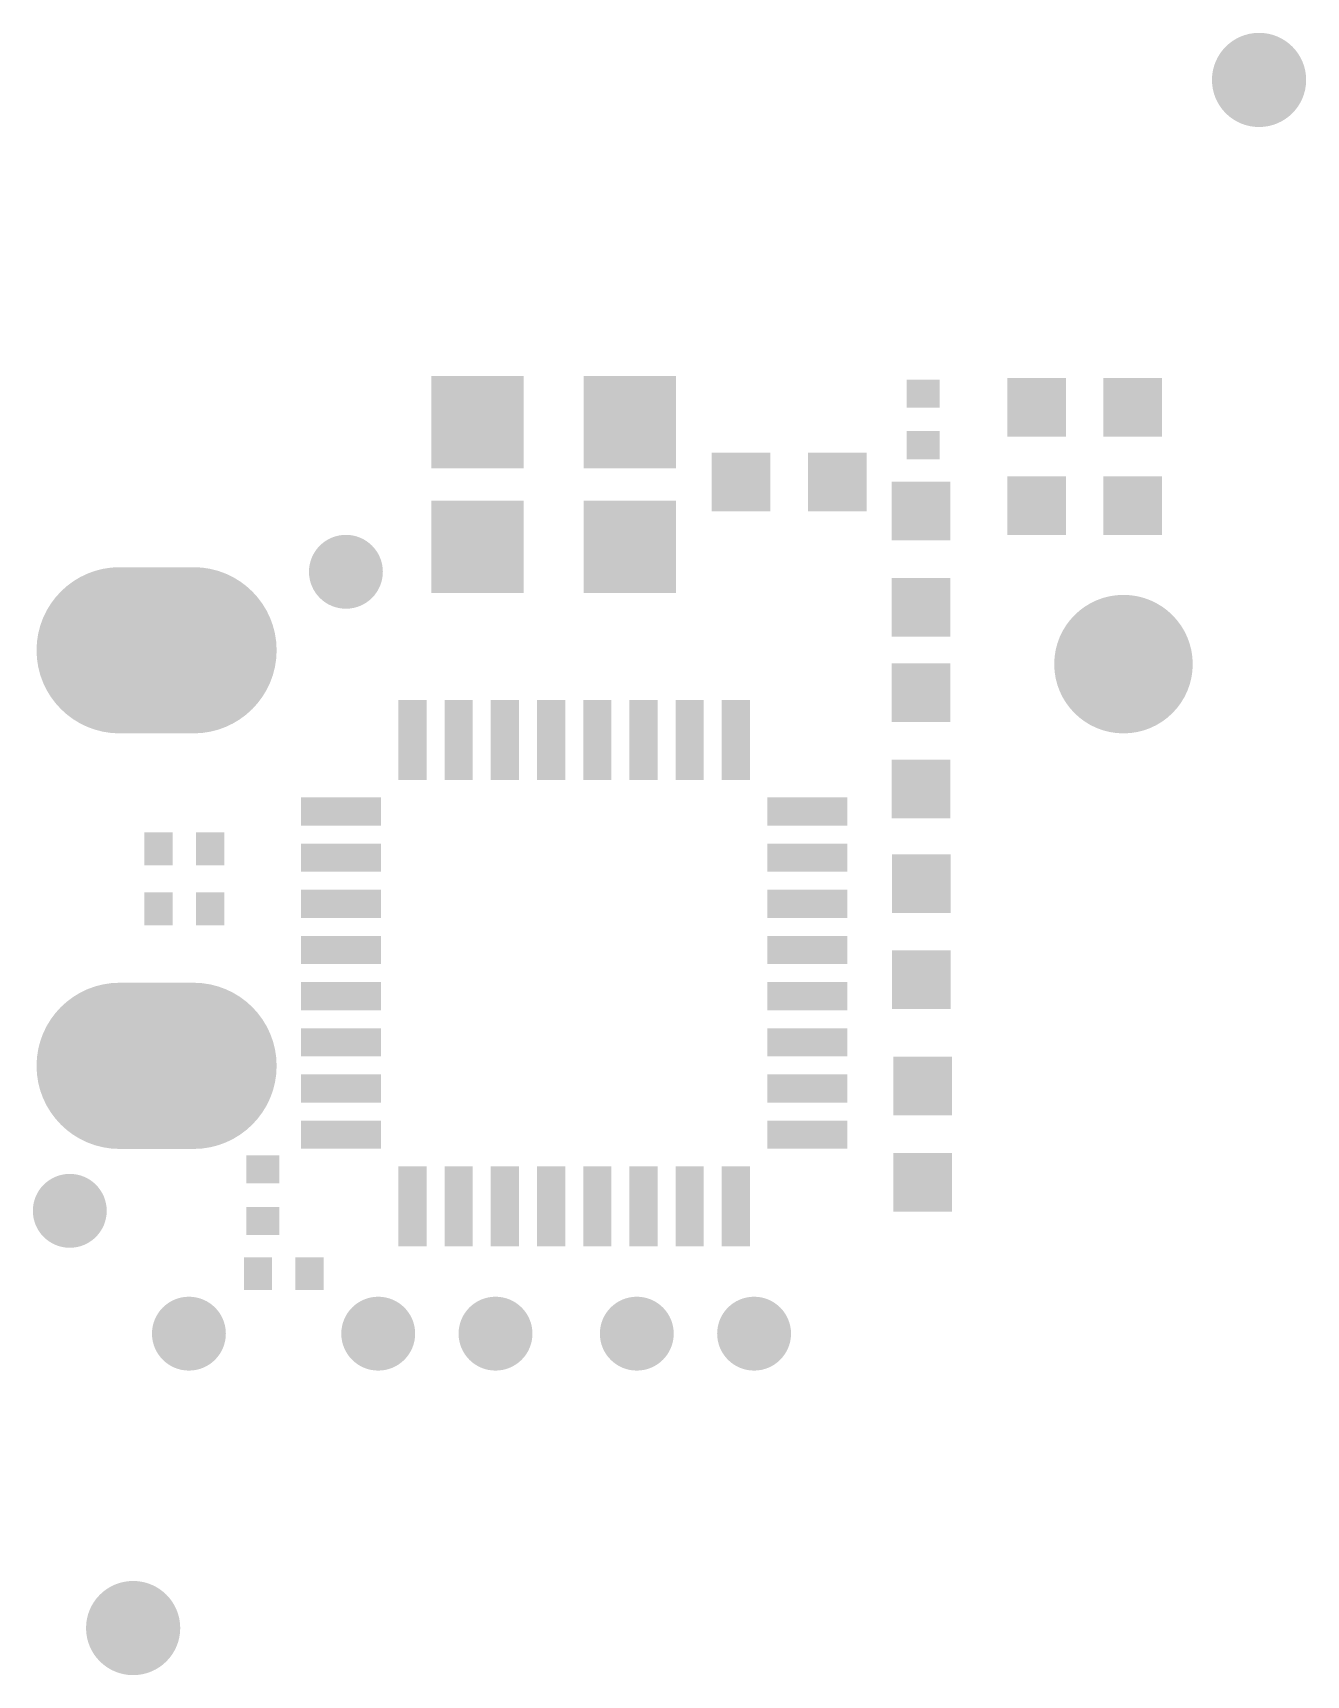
# Model space of a CAD drawing. Extents: x -1.3 to 12.4, y -6.1 to 11.7.
import ezdxf

# ---------------------------------------------------------------- set-up
doc = ezdxf.new("R2010")
doc.units = 0
doc.layers.add('PIN_TOP', color=240, linetype='CONTINUOUS')

msp = doc.modelspace()

# ---------------------------------------------------------------- hatches: boundary and pattern name
at = {"layer": 'PIN_TOP'}
for points in [[(12.448, 11.176, 1), (11.428, 11.176, 1)], [(2.9734, 7.9716), (3.9734, 7.9716), (3.9734, 6.9716), (2.9734, 6.9716)], [(4.6234, 7.9716), (5.6234, 7.9716), (5.6234, 6.9716), (4.6234, 6.9716)], [(8.1222, 7.9318), (8.4778, 7.9318), (8.4778, 7.627), (8.1222, 7.627)], [(9.2118, 7.9475), (9.8468, 7.9475), (9.8468, 7.3125), (9.2118, 7.3125)], [(10.2532, 7.9475), (10.8882, 7.9475), (10.8882, 7.3125), (10.2532, 7.3125)], [(8.1222, 7.373), (8.4778, 7.373), (8.4778, 7.0682), (8.1222, 7.0682)], [(6.0118, 7.1381), (6.6468, 7.1381), (6.6468, 6.5031), (6.0118, 6.5031)], [(7.0532, 7.1381), (7.6882, 7.1381), (7.6882, 6.5031), (7.0532, 6.5031)], [(7.9593, 6.8252), (8.5943, 6.8252), (8.5943, 6.1902), (7.9593, 6.1902)], [(9.2118, 6.8841), (9.8468, 6.8841), (9.8468, 6.2491), (9.2118, 6.2491)], [(10.2532, 6.8841), (10.8882, 6.8841), (10.8882, 6.2491), (10.2532, 6.2491)], [(2.9734, 6.6216), (3.9734, 6.6216), (3.9734, 5.6216), (2.9734, 5.6216)], [(4.6234, 6.6216), (5.6234, 6.6216), (5.6234, 5.6216), (4.6234, 5.6216)], [(2.45, 5.85, 1), (1.65, 5.85, 1)], [(0.4, 5.9, -1), (0.4, 4.1), (-0.4, 4.1, -1), (-0.4, 5.9)], [(7.9593, 5.7838), (8.5943, 5.7838), (8.5943, 5.1488), (7.9593, 5.1488)], [(11.22, 4.85, 1), (9.72, 4.85, 1)], [(7.9593, 4.8582), (8.5943, 4.8582), (8.5943, 4.2232), (7.9593, 4.2232)], [(2.6193, 4.4607), (2.9241, 4.4607), (2.9241, 3.5971), (2.6193, 3.5971)], [(3.1195, 4.4607), (3.4243, 4.4607), (3.4243, 3.5971), (3.1195, 3.5971)], [(3.6193, 4.4607), (3.9241, 4.4607), (3.9241, 3.5971), (3.6193, 3.5971)], [(4.1195, 4.4607), (4.4243, 4.4607), (4.4243, 3.5971), (4.1195, 3.5971)], [(4.6193, 4.4607), (4.9241, 4.4607), (4.9241, 3.5971), (4.6193, 3.5971)], [(5.1195, 4.4607), (5.4243, 4.4607), (5.4243, 3.5971), (5.1195, 3.5971)], [(5.6193, 4.4607), (5.9241, 4.4607), (5.9241, 3.5971), (5.6193, 3.5971)], [(6.1195, 4.4607), (6.4243, 4.4607), (6.4243, 3.5971), (6.1195, 3.5971)], [(7.9593, 3.8168), (8.5943, 3.8168), (8.5943, 3.1818), (7.9593, 3.1818)], [(1.565, 3.4064), (2.4286, 3.4064), (2.4286, 3.1016), (1.565, 3.1016)], [(6.615, 3.4064), (7.4786, 3.4064), (7.4786, 3.1016), (6.615, 3.1016)], [(-0.1318, 3.0278), (0.173, 3.0278), (0.173, 2.6722), (-0.1318, 2.6722)], [(0.427, 3.0278), (0.7318, 3.0278), (0.7318, 2.6722), (0.427, 2.6722)], [(1.565, 2.9062), (2.4286, 2.9062), (2.4286, 2.6014), (1.565, 2.6014)], [(6.615, 2.9062), (7.4786, 2.9062), (7.4786, 2.6014), (6.615, 2.6014)], [(7.9651, 2.7908), (8.6001, 2.7908), (8.6001, 2.1558), (7.9651, 2.1558)], [(-0.1318, 2.3778), (0.173, 2.3778), (0.173, 2.0222), (-0.1318, 2.0222)], [(0.427, 2.3778), (0.7318, 2.3778), (0.7318, 2.0222), (0.427, 2.0222)], [(1.565, 2.4064), (2.4286, 2.4064), (2.4286, 2.1016), (1.565, 2.1016)], [(6.615, 2.4064), (7.4786, 2.4064), (7.4786, 2.1016), (6.615, 2.1016)], [(1.565, 1.9062), (2.4286, 1.9062), (2.4286, 1.6014), (1.565, 1.6014)], [(6.615, 1.9062), (7.4786, 1.9062), (7.4786, 1.6014), (6.615, 1.6014)], [(7.9651, 1.7494), (8.6001, 1.7494), (8.6001, 1.1144), (7.9651, 1.1144)], [(0.4, 1.4, -1), (0.4, -0.4), (-0.4, -0.4, -1), (-0.4, 1.4)], [(1.565, 1.4064), (2.4286, 1.4064), (2.4286, 1.1016), (1.565, 1.1016)], [(6.615, 1.4064), (7.4786, 1.4064), (7.4786, 1.1016), (6.615, 1.1016)], [(1.565, 0.9062), (2.4286, 0.9062), (2.4286, 0.6014), (1.565, 0.6014)], [(6.615, 0.9062), (7.4786, 0.9062), (7.4786, 0.6014), (6.615, 0.6014)], [(7.9793, 0.5982), (8.6143, 0.5982), (8.6143, -0.0368), (7.9793, -0.0368)], [(1.565, 0.4064), (2.4286, 0.4064), (2.4286, 0.1016), (1.565, 0.1016)], [(6.615, 0.4064), (7.4786, 0.4064), (7.4786, 0.1016), (6.615, 0.1016)], [(1.565, -0.0938), (2.4286, -0.0938), (2.4286, -0.3986), (1.565, -0.3986)], [(6.615, -0.0938), (7.4786, -0.0938), (7.4786, -0.3986), (6.615, -0.3986)], [(0.9722, -0.4682), (1.3278, -0.4682), (1.3278, -0.773), (0.9722, -0.773)], [(7.9793, -0.4432), (8.6143, -0.4432), (8.6143, -1.0782), (7.9793, -1.0782)], [(-0.54, -1.07, 1), (-1.34, -1.07, 1)], [(2.6193, -0.5893), (2.9241, -0.5893), (2.9241, -1.4529), (2.6193, -1.4529)], [(3.1195, -0.5893), (3.4243, -0.5893), (3.4243, -1.4529), (3.1195, -1.4529)], [(3.6193, -0.5893), (3.9241, -0.5893), (3.9241, -1.4529), (3.6193, -1.4529)], [(4.1195, -0.5893), (4.4243, -0.5893), (4.4243, -1.4529), (4.1195, -1.4529)], [(4.6193, -0.5893), (4.9241, -0.5893), (4.9241, -1.4529), (4.6193, -1.4529)], [(5.1195, -0.5893), (5.4243, -0.5893), (5.4243, -1.4529), (5.1195, -1.4529)], [(5.6193, -0.5893), (5.9241, -0.5893), (5.9241, -1.4529), (5.6193, -1.4529)], [(6.1195, -0.5893), (6.4243, -0.5893), (6.4243, -1.4529), (6.1195, -1.4529)], [(0.9722, -1.027), (1.3278, -1.027), (1.3278, -1.3318), (0.9722, -1.3318)], [(0.945, -1.5722), (1.2498, -1.5722), (1.2498, -1.9278), (0.945, -1.9278)], [(1.5038, -1.5722), (1.8086, -1.5722), (1.8086, -1.9278), (1.5038, -1.9278)], [(0.75, -2.4, 1), (-0.05, -2.4, 1)], [(2.8, -2.4, 1), (2, -2.4, 1)], [(4.07, -2.4, 1), (3.27, -2.4, 1)], [(5.6, -2.4, 1), (4.8, -2.4, 1)], [(6.87, -2.4, 1), (6.07, -2.4, 1)], [(0.256, -5.588, 1), (-0.764, -5.588, 1)]]:
    msp.add_hatch(color=256, dxfattribs=at).paths.add_polyline_path(points, flags=0)

doc.saveas('drawing.dxf')
